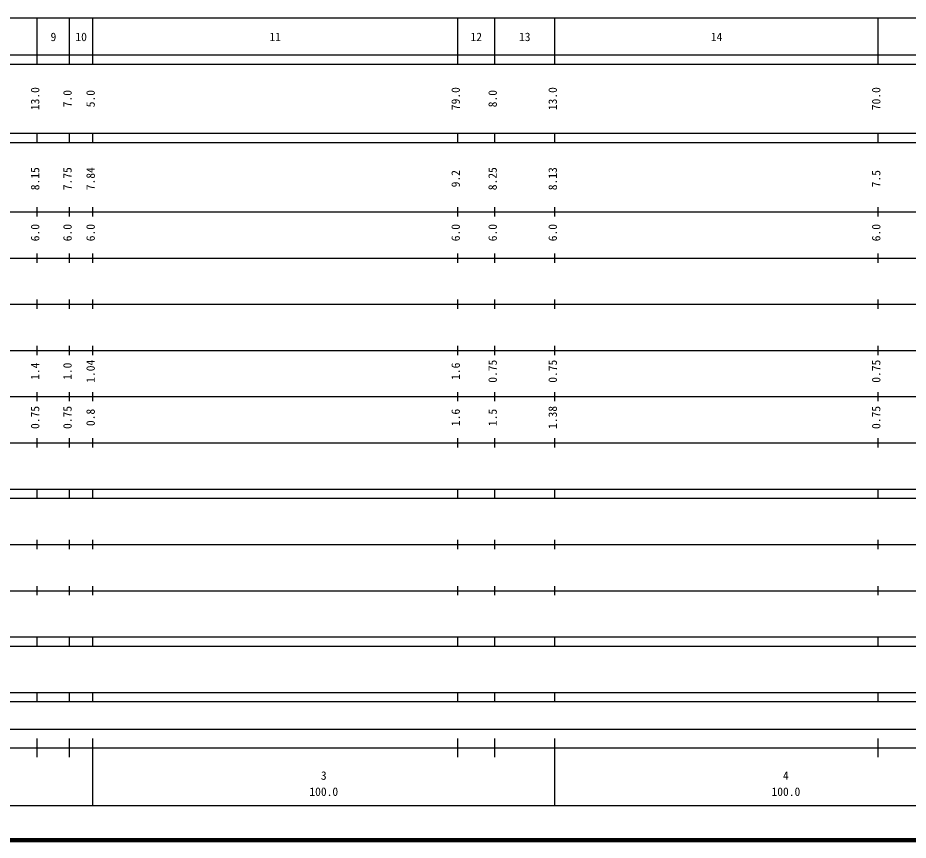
# Model space of a CAD drawing. Units: millimetres on the paper, enlarged 1000 times. Extents: x 40000 to 680000, y 20000 to 380000.
# Drawn here: x 251794 to 444468, y 20000 to 198000 of the extents above; entities that cross this region are included whole.
import ezdxf
from ezdxf.enums import TextEntityAlignment as Align

# ---------------------------------------------------------------- set-up
doc = ezdxf.new("R2010")
doc.units = ezdxf.units.MM
doc.header["$LTSCALE"] = 1000
doc.layers.add('M-TTL', color=2, linetype='Continuous', lineweight=140)
doc.layers.add('M-TTL-BAND', color=7, linetype='Continuous', lineweight=25)
doc.styles.add('ＭＳ ゴシック', font='')
doc.styles.get('ＭＳ ゴシック').set_extended_font_data('MS Gothic')

msp = doc.modelspace()

# ---------------------------------------------------------------- linework, layer by layer
at = {"layer": 'M-TTL'}
msp.add_line((40000, 20000), (680000, 20000), dxfattribs=at)
at = {"layer": 'M-TTL-BAND'}
for p, q in [((68000, 198000), (579000, 198000)), ((256000, 188000), (256000, 198000)), ((263000, 188000), (263000, 198000)), ((268000, 188000), (268000, 198000)), ((347000, 188000), (347000, 198000)), ((355000, 188000), (355000, 198000)), ((368000, 188000), (368000, 198000)), ((438000, 188000), (438000, 198000)), ((40000, 190000), (579000, 190000)), ((40000, 188000), (579000, 188000)), ((40000, 173000), (579000, 173000)), ((256000, 171000), (256000, 173000)), ((263000, 171000), (263000, 173000)), ((268000, 171000), (268000, 173000)), ((347000, 171000), (347000, 173000)), ((355000, 171000), (355000, 173000)), ((368000, 171000), (368000, 173000)), ((438000, 171000), (438000, 173000)), ((40000, 171000), (579000, 171000)), ((256000, 155000), (256000, 157000)), ((263000, 155000), (263000, 157000)), ((268000, 155000), (268000, 157000)), ((347000, 155000), (347000, 157000)), ((355000, 155000), (355000, 157000)), ((368000, 155000), (368000, 157000)), ((438000, 155000), (438000, 157000)), ((40000, 156000), (579000, 156000)), ((256000, 145000), (256000, 147000)), ((263000, 145000), (263000, 147000)), ((268000, 145000), (268000, 147000)), ((347000, 145000), (347000, 147000)), ((355000, 145000), (355000, 147000)), ((368000, 145000), (368000, 147000)), ((438000, 145000), (438000, 147000)), ((46000, 146000), (579000, 146000)), ((256000, 135000), (256000, 137000)), ((263000, 135000), (263000, 137000)), ((268000, 135000), (268000, 137000)), ((347000, 135000), (347000, 137000)), ((355000, 135000), (355000, 137000)), ((368000, 135000), (368000, 137000)), ((438000, 135000), (438000, 137000)), ((52000, 136000), (579000, 136000)), ((46000, 126000), (579000, 126000)), ((256000, 125000), (256000, 127000)), ((263000, 125000), (263000, 127000)), ((268000, 125000), (268000, 127000)), ((347000, 125000), (347000, 127000)), ((355000, 125000), (355000, 127000)), ((368000, 125000), (368000, 127000)), ((438000, 125000), (438000, 127000)), ((52000, 116000), (579000, 116000)), ((256000, 115000), (256000, 117000)), ((263000, 115000), (263000, 117000)), ((268000, 115000), (268000, 117000)), ((347000, 115000), (347000, 117000)), ((355000, 115000), (355000, 117000)), ((368000, 115000), (368000, 117000)), ((438000, 115000), (438000, 117000)), ((46000, 106000), (579000, 106000)), ((256000, 105000), (256000, 107000)), ((263000, 105000), (263000, 107000)), ((268000, 105000), (268000, 107000)), ((347000, 105000), (347000, 107000)), ((355000, 105000), (355000, 107000)), ((368000, 105000), (368000, 107000)), ((438000, 105000), (438000, 107000)), ((40000, 96000), (579000, 96000)), ((256000, 94000), (256000, 96000)), ((263000, 94000), (263000, 96000)), ((268000, 94000), (268000, 96000)), ((347000, 94000), (347000, 96000)), ((355000, 94000), (355000, 96000)), ((368000, 94000), (368000, 96000)), ((438000, 94000), (438000, 96000)), ((40000, 94000), (579000, 94000)), ((256000, 83000), (256000, 85000)), ((263000, 83000), (263000, 85000)), ((268000, 83000), (268000, 85000)), ((347000, 83000), (347000, 85000)), ((355000, 83000), (355000, 85000)), ((368000, 83000), (368000, 85000)), ((438000, 83000), (438000, 85000)), ((49000, 84000), (579000, 84000)), ((40000, 74000), (579000, 74000)), ((256000, 73000), (256000, 75000)), ((263000, 73000), (263000, 75000)), ((268000, 73000), (268000, 75000)), ((347000, 73000), (347000, 75000)), ((355000, 73000), (355000, 75000)), ((368000, 73000), (368000, 75000)), ((438000, 73000), (438000, 75000)), ((40000, 64000), (579000, 64000)), ((256000, 62000), (256000, 64000)), ((263000, 62000), (263000, 64000)), ((268000, 62000), (268000, 64000)), ((347000, 62000), (347000, 64000)), ((355000, 62000), (355000, 64000)), ((368000, 62000), (368000, 64000)), ((438000, 62000), (438000, 64000)), ((40000, 62000), (579000, 62000)), ((40000, 52000), (579000, 52000)), ((256000, 50000), (256000, 52000)), ((263000, 50000), (263000, 52000)), ((268000, 50000), (268000, 52000)), ((347000, 50000), (347000, 52000)), ((355000, 50000), (355000, 52000)), ((368000, 50000), (368000, 52000)), ((438000, 50000), (438000, 52000)), ((40000, 50000), (579000, 50000)), ((71000, 44000), (547000, 44000)), ((256000, 38000), (256000, 42000)), ((263000, 38000), (263000, 42000)), ((268000, 27500), (268000, 42000)), ((347000, 38000), (347000, 42000)), ((355000, 38000), (355000, 42000)), ((368000, 27500), (368000, 42000)), ((438000, 38000), (438000, 42000)), ((40000, 40000), (579000, 40000)), ((68000, 27500), (579000, 27500))]:
    msp.add_line(p, q, dxfattribs=at)

# ---------------------------------------------------------------- texts
at = {"layer": 'M-TTL-BAND', "style": 'ＭＳ ゴシック'}
for s, p in [('9', (259500, 192405)), ('10', (265500, 192405)), ('11', (307500, 192405)), ('12', (351000, 192405)), ('13', (361500, 192405)), ('14', (403000, 192405)), ('3', (318000, 32523)), ('4', (418000, 32523)), ('100.0', (318000, 29033)), ('100.0', (418000, 29033))]:
    msp.add_text(s, height=1833, dxfattribs=at).set_placement(p, align=Align.BOTTOM_CENTER)
for s, p in [('13.0', (257000, 180500)), ('7.0', (264000, 180500)), ('5.0', (269000, 180500)), ('79.0', (348000, 180500)), ('8.0', (356000, 180500)), ('13.0', (369000, 180500)), ('70.0', (439000, 180500)), ('8.15', (257000, 163174)), ('7.75', (264000, 163174)), ('7.84', (269000, 163174)), ('9.2', (348000, 163174)), ('8.25', (356000, 163174)), ('8.13', (369000, 163174)), ('7.5', (439000, 163174)), ('6.0', (257000, 151500)), ('6.0', (264000, 151500)), ('6.0', (269000, 151500)), ('6.0', (348000, 151500)), ('6.0', (356000, 151500)), ('6.0', (369000, 151500)), ('6.0', (439000, 151500)), ('1.04', (269000, 121500)), ('0.75', (356000, 121500)), ('0.75', (369000, 121500)), ('0.75', (439000, 121500)), ('1.4', (257000, 121500)), ('1.0', (264000, 121500)), ('1.6', (348000, 121500)), ('0.75', (257000, 111500)), ('0.75', (264000, 111500)), ('1.38', (369000, 111500)), ('0.75', (439000, 111500)), ('0.8', (269000, 111500)), ('1.6', (348000, 111500)), ('1.5', (356000, 111500))]:
    msp.add_text(s, height=1833, rotation=90, dxfattribs=at).set_placement(p, align=Align.BOTTOM_CENTER)

doc.saveas('drawing.dxf')
